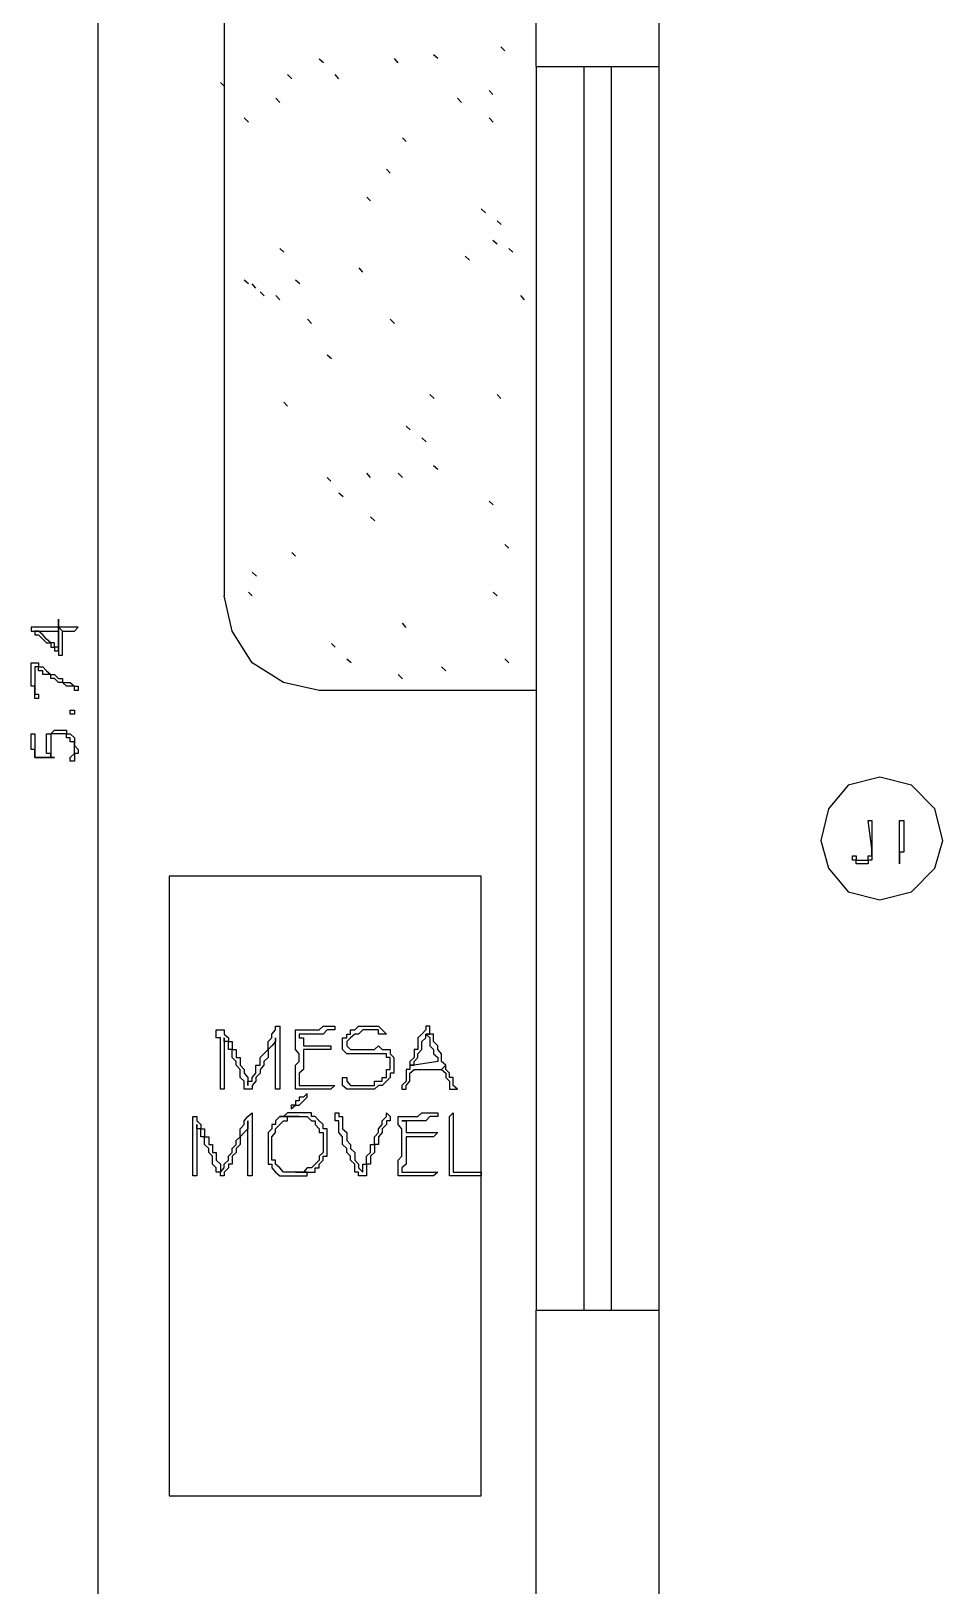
# Model space of a CAD drawing. Header units: millimetres. Extents: x -518.8 to -461.2, y 3.5 to 44.2.
# Drawn here: x -486.959 to -485.489, y 21.022 to 23.529 of the extents above; entities that cross this region are included whole.
import ezdxf

# ---------------------------------------------------------------- set-up
doc = ezdxf.new("R2010")
doc.units = ezdxf.units.MM
doc.header["$MEASUREMENT"] = 0
for name, color, linetype in [('10', 10, 'Continuous'), ('12', 12, 'Continuous'), ('151', 151, 'Continuous'), ('16', 16, 'Continuous'), ('8', 8, 'Continuous'), ('MYSOLIDS', 7, 'Continuous')]:
    doc.layers.add(name, color=color, linetype=linetype)

msp = doc.modelspace()

# ---------------------------------------------------------------- linework, layer by layer
at = {"layer": '10'}
for points in [[(-485.9474, 26.5458), (-485.9474, 23.4714)], [(-486.1451, 23.4714), (-486.1451, 25.3428)], [(-486.1451, 23.4714), (-485.9474, 23.4714)], [(-486.1451, 19.5879), (-486.1451, 21.4661)], [(-486.1451, 21.4661), (-485.9474, 21.4661)], [(-485.9474, 21.4661), (-485.9474, 17.8631)]]:
    msp.add_lwpolyline(points, dxfattribs=at)
at = {"layer": '12'}
msp.add_lwpolyline([(-485.4895, 22.2233), (-485.5023, 22.2744), (-485.5399, 22.3127), (-485.591, 22.3255), (-485.6421, 22.3127), (-485.6737, 22.2744), (-485.6865, 22.2233), (-485.6737, 22.1789), (-485.6421, 22.1406), (-485.591, 22.1278), (-485.5399, 22.1406), (-485.5023, 22.1789), (-485.4895, 22.2233)], dxfattribs=at)
at = {"layer": '151'}
for points in [[(-486.6481, 25.3428), (-486.6481, 22.618)], [(-486.1955, 23.4969), (-486.2023, 23.503)], [(-486.488, 23.4774), (-486.4948, 23.4834)], [(-486.3677, 23.4774), (-486.3737, 23.4842)], [(-486.3038, 23.4842), (-486.3105, 23.4902)], [(-486.6474, 23.4391), (-486.6542, 23.4458)], [(-486.5391, 23.4518), (-486.5459, 23.4586)], [(-486.4632, 23.4518), (-486.4692, 23.4586)], [(-486.5587, 23.4135), (-486.5647, 23.4203)], [(-486.2654, 23.4135), (-486.2722, 23.4203)], [(-486.2151, 23.4263), (-486.2211, 23.433)], [(-486.609, 23.3819), (-486.6158, 23.3887)], [(-486.2143, 23.3819), (-486.2211, 23.3887)], [(-486.3549, 23.3503), (-486.3609, 23.3563)], [(-486.3805, 23.2992), (-486.3865, 23.306)], [(-486.4121, 23.2548), (-486.4181, 23.2609)], [(-486.2271, 23.2353), (-486.2339, 23.2421)], [(-486.2015, 23.2165), (-486.2083, 23.2225)], [(-486.2083, 23.1849), (-486.2151, 23.1909)], [(-486.5519, 23.1721), (-486.5587, 23.1782)], [(-486.2527, 23.1594), (-486.2594, 23.1654)], [(-486.1827, 23.1721), (-486.1895, 23.1782)], [(-486.4248, 23.1398), (-486.4308, 23.1466)], [(-486.609, 23.121), (-486.6158, 23.127)], [(-486.597, 23.1142), (-486.603, 23.121)], [(-486.5263, 23.121), (-486.5331, 23.127)], [(-486.5835, 23.1015), (-486.5902, 23.1082)], [(-486.5587, 23.0954), (-486.5647, 23.1022)], [(-486.1639, 23.0954), (-486.1699, 23.1022)], [(-486.5075, 23.0571), (-486.5136, 23.0639)], [(-486.3737, 23.0571), (-486.3805, 23.0639)], [(-486.4752, 23), (-486.482, 23.006)], [(-486.3098, 22.936), (-486.3166, 22.9428)], [(-486.2023, 22.936), (-486.2083, 22.9428)], [(-486.5459, 22.924), (-486.5519, 22.93)], [(-486.3481, 22.8857), (-486.3549, 22.8917)], [(-486.3226, 22.8661), (-486.3293, 22.8729)], [(-486.4121, 22.809), (-486.4181, 22.8157)], [(-486.3609, 22.809), (-486.3677, 22.8157)], [(-486.3038, 22.8218), (-486.3105, 22.8278)], [(-486.476, 22.803), (-486.482, 22.809)], [(-486.4564, 22.7774), (-486.4632, 22.7834)], [(-486.2143, 22.7646), (-486.2211, 22.7706)], [(-486.4053, 22.7391), (-486.4121, 22.7451)], [(-486.1895, 22.6947), (-486.1955, 22.7007)], [(-486.5331, 22.6819), (-486.5391, 22.6879)], [(-486.5963, 22.6496), (-486.603, 22.6563)], [(-486.1451, 22.4654), (-486.4948, 22.4654), (-486.4948, 22.4654), (-486.5527, 22.4782), (-486.603, 22.5097), (-486.6354, 22.5609), (-486.6481, 22.618)], [(-486.603, 22.618), (-486.609, 22.624)], [(-486.2083, 22.618), (-486.2143, 22.624)], [(-486.3549, 22.5669), (-486.3609, 22.5736)], [(-486.4692, 22.5353), (-486.4752, 22.5413)], [(-486.4436, 22.5097), (-486.4504, 22.5157)], [(-486.1895, 22.5097), (-486.1955, 22.5165)], [(-486.3609, 22.4842), (-486.3677, 22.4909)], [(-486.291, 22.4969), (-486.2978, 22.5037)], [(-486.7369, 21.1669), (-486.2339, 21.1669), (-486.2339, 22.1661), (-486.7369, 22.1661), (-486.7369, 21.1669)]]:
    msp.add_lwpolyline(points, dxfattribs=at)
at = {"layer": '16'}
msp.add_lwpolyline([(-486.8519, 25.3939), (-486.8519, 19.5436)], dxfattribs=at)
at = {"layer": '8'}
for points in [[(-486.1451, 23.4714), (-486.1451, 21.4661)], [(-486.0684, 23.4714), (-486.0684, 21.4661)], [(-486.0241, 23.4714), (-486.0241, 21.4661)], [(-485.9474, 23.4714), (-485.9474, 21.4661)]]:
    msp.add_lwpolyline(points, dxfattribs=at)
at = {"layer": 'MYSOLIDS'}
for points in [[(-486.9594, 22.5676), (-486.9594, 22.5676), (-486.9594, 22.5609), (-486.9534, 22.5609), (-486.9534, 22.5609), (-486.9534, 22.5609), (-486.9474, 22.5609), (-486.9474, 22.5609), (-486.9406, 22.5609), (-486.9406, 22.5609), (-486.9346, 22.5609), (-486.9346, 22.5609), (-486.9278, 22.5609), (-486.9278, 22.5609), (-486.9218, 22.5609), (-486.9218, 22.5609), (-486.9151, 22.5609), (-486.9151, 22.5609), (-486.9151, 22.5609), (-486.9151, 22.5548), (-486.9151, 22.5481), (-486.9151, 22.5481), (-486.9151, 22.5421), (-486.9151, 22.5421), (-486.9151, 22.5421), (-486.9151, 22.5353), (-486.9151, 22.5353), (-486.9151, 22.5293), (-486.9151, 22.5293), (-486.9151, 22.5736), (-486.9151, 22.5804), (-486.9151, 22.5804), (-486.9151, 22.5804), (-486.9151, 22.5676), (-486.9218, 22.5676), (-486.9218, 22.5676), (-486.9278, 22.5676), (-486.9278, 22.5676), (-486.9346, 22.5676), (-486.9346, 22.5676), (-486.9406, 22.5676), (-486.9406, 22.5676), (-486.9474, 22.5676), (-486.9474, 22.5676), (-486.9534, 22.5676), (-486.9534, 22.5676), (-486.9594, 22.5676), (-486.9594, 22.5676), (-486.9594, 22.5676)], [(-486.9534, 22.5609), (-486.9534, 22.5548), (-486.9474, 22.5548), (-486.9474, 22.5548), (-486.9406, 22.5481), (-486.9406, 22.5481), (-486.9406, 22.5481), (-486.9346, 22.5421), (-486.9346, 22.5421), (-486.9278, 22.5421), (-486.9278, 22.5353), (-486.9278, 22.5353), (-486.9218, 22.5353), (-486.9218, 22.5293), (-486.9218, 22.5293), (-486.9151, 22.5293), (-486.9151, 22.5225), (-486.9151, 22.5225), (-486.9151, 22.5225), (-486.909, 22.5225), (-486.909, 22.5225), (-486.909, 22.5225), (-486.909, 22.5293), (-486.909, 22.5293), (-486.909, 22.5293), (-486.909, 22.5353), (-486.909, 22.5353), (-486.909, 22.5421), (-486.909, 22.5421), (-486.909, 22.5481), (-486.909, 22.5481), (-486.909, 22.5548), (-486.909, 22.5548), (-486.909, 22.5609), (-486.909, 22.5609), (-486.9151, 22.5676), (-486.9151, 22.5676), (-486.9151, 22.5736), (-486.9151, 22.5736), (-486.9151, 22.5736), (-486.9151, 22.5293), (-486.9151, 22.5293), (-486.9151, 22.5353), (-486.9218, 22.5353), (-486.9218, 22.5353), (-486.9218, 22.5421), (-486.9278, 22.5421), (-486.9278, 22.5421), (-486.9346, 22.5481), (-486.9346, 22.5481), (-486.9346, 22.5481), (-486.9406, 22.5548), (-486.9406, 22.5548), (-486.9406, 22.5548), (-486.9474, 22.5609), (-486.9474, 22.5609), (-486.9534, 22.5609), (-486.9534, 22.5609), (-486.9534, 22.5609)], [(-486.9151, 22.5736), (-486.9151, 22.5736), (-486.9151, 22.5736), (-486.9151, 22.5676), (-486.9151, 22.5676), (-486.9151, 22.5804), (-486.9151, 22.5804), (-486.9151, 22.5736), (-486.9151, 22.5736)], [(-486.9151, 22.5676), (-486.909, 22.5609), (-486.909, 22.5609), (-486.909, 22.5609), (-486.9023, 22.5609), (-486.8963, 22.5609), (-486.8963, 22.5609), (-486.8895, 22.5609), (-486.8895, 22.5609), (-486.8895, 22.5609), (-486.8835, 22.5676), (-486.8895, 22.5676), (-486.8895, 22.5676), (-486.8895, 22.5676), (-486.8895, 22.5676), (-486.8963, 22.5676), (-486.8963, 22.5676), (-486.9023, 22.5676), (-486.9023, 22.5676), (-486.909, 22.5676), (-486.9151, 22.5676), (-486.9151, 22.5676)], [(-486.9534, 22.4594), (-486.9534, 22.4594), (-486.9534, 22.4594), (-486.9534, 22.4594), (-486.9534, 22.4594), (-486.9474, 22.4594), (-486.9474, 22.4594), (-486.9474, 22.4594), (-486.9474, 22.4594), (-486.9474, 22.4526), (-486.9474, 22.4526), (-486.9474, 22.4526), (-486.9534, 22.4526), (-486.9534, 22.4526), (-486.9534, 22.4526), (-486.9534, 22.4594), (-486.9534, 22.4594), (-486.9534, 22.4654), (-486.9534, 22.4654), (-486.9534, 22.4721), (-486.9594, 22.4721), (-486.9594, 22.4782), (-486.9594, 22.4782), (-486.9594, 22.4849), (-486.9594, 22.4849), (-486.9594, 22.4909), (-486.9594, 22.4909), (-486.9594, 22.4969), (-486.9594, 22.4969), (-486.9594, 22.5037), (-486.9594, 22.5037), (-486.9594, 22.5037), (-486.9594, 22.5037), (-486.9594, 22.5097), (-486.9594, 22.5097), (-486.9534, 22.5097), (-486.9534, 22.5097), (-486.9534, 22.5097), (-486.9534, 22.5097), (-486.9474, 22.5097), (-486.9474, 22.5037), (-486.9406, 22.5037), (-486.9406, 22.5037), (-486.9346, 22.4969), (-486.9346, 22.4969), (-486.9346, 22.4969), (-486.9278, 22.4909), (-486.9278, 22.4909), (-486.9218, 22.4909), (-486.9218, 22.4909), (-486.9218, 22.4909), (-486.9151, 22.4849), (-486.9151, 22.4849), (-486.909, 22.4849), (-486.909, 22.4849), (-486.909, 22.4782), (-486.9023, 22.4782), (-486.9023, 22.4782), (-486.8963, 22.4782), (-486.8963, 22.4782), (-486.8895, 22.4721), (-486.8895, 22.4721), (-486.8895, 22.4721), (-486.8835, 22.4721), (-486.8835, 22.4721), (-486.8835, 22.4721), (-486.8835, 22.4721), (-486.8835, 22.4654), (-486.8835, 22.4654), (-486.8835, 22.4654), (-486.8835, 22.4654), (-486.8895, 22.4654), (-486.8895, 22.4721), (-486.8963, 22.4721), (-486.8963, 22.4721), (-486.8963, 22.4721), (-486.9023, 22.4721), (-486.9023, 22.4721), (-486.909, 22.4782), (-486.909, 22.4782), (-486.9151, 22.4782), (-486.9151, 22.4782), (-486.9218, 22.4849), (-486.9218, 22.4849), (-486.9278, 22.4849), (-486.9278, 22.4849), (-486.9278, 22.4909), (-486.9346, 22.4909), (-486.9346, 22.4909), (-486.9406, 22.4909), (-486.9406, 22.4969), (-486.9406, 22.4969), (-486.9474, 22.4969), (-486.9474, 22.5037), (-486.9534, 22.5037), (-486.9534, 22.5037), (-486.9534, 22.5037), (-486.9534, 22.4969), (-486.9534, 22.4969), (-486.9534, 22.4909), (-486.9534, 22.4909), (-486.9534, 22.4849), (-486.9534, 22.4849), (-486.9534, 22.4782), (-486.9534, 22.4782), (-486.9534, 22.4782), (-486.9534, 22.4721), (-486.9534, 22.4654), (-486.9534, 22.4654), (-486.9534, 22.4594), (-486.9534, 22.4594), (-486.9534, 22.4594), (-486.9534, 22.4594), (-486.9534, 22.4594)], [(-486.8895, 22.427), (-486.8895, 22.427), (-486.8895, 22.427), (-486.8895, 22.427), (-486.8895, 22.427), (-486.8963, 22.427), (-486.8963, 22.427), (-486.8963, 22.427), (-486.8963, 22.4338), (-486.8963, 22.4338), (-486.8963, 22.4338), (-486.8963, 22.4338), (-486.8963, 22.4338), (-486.8895, 22.4338), (-486.8895, 22.4338), (-486.8895, 22.427), (-486.8895, 22.427), (-486.8895, 22.427), (-486.8895, 22.427), (-486.8895, 22.427)], [(-486.9534, 22.3571), (-486.9474, 22.3571), (-486.9474, 22.3571), (-486.9474, 22.3571), (-486.9406, 22.3571), (-486.9346, 22.3571), (-486.9346, 22.3571), (-486.9278, 22.3571), (-486.9278, 22.3571), (-486.9278, 22.3639), (-486.9346, 22.3639), (-486.9346, 22.3699), (-486.9346, 22.3699), (-486.9346, 22.3699), (-486.9346, 22.3766), (-486.9346, 22.3766), (-486.9346, 22.3827), (-486.9346, 22.3827), (-486.9346, 22.3887), (-486.9346, 22.3887), (-486.9346, 22.3954), (-486.9278, 22.3954), (-486.9278, 22.3954), (-486.9278, 22.3954), (-486.9218, 22.4015), (-486.9218, 22.4015), (-486.9218, 22.4015), (-486.9151, 22.4015), (-486.9151, 22.4015), (-486.909, 22.4015), (-486.909, 22.4015), (-486.9023, 22.4015), (-486.9023, 22.4015), (-486.9023, 22.3954), (-486.8963, 22.3954), (-486.8963, 22.3954), (-486.8963, 22.3954), (-486.8895, 22.3887), (-486.8895, 22.3887), (-486.8895, 22.3827), (-486.8895, 22.3827), (-486.8895, 22.3766), (-486.8895, 22.3766), (-486.8835, 22.3699), (-486.8835, 22.3699), (-486.8835, 22.3639), (-486.8895, 22.3639), (-486.8895, 22.3571), (-486.8895, 22.3571), (-486.8895, 22.3571), (-486.8895, 22.3511), (-486.8963, 22.3511), (-486.8963, 22.3511), (-486.8963, 22.3511), (-486.8963, 22.3511), (-486.8963, 22.3511), (-486.8963, 22.3511), (-486.8963, 22.3571), (-486.8963, 22.3571), (-486.8963, 22.3571), (-486.8963, 22.3571), (-486.8963, 22.3571), (-486.8895, 22.3639), (-486.8895, 22.3639), (-486.8895, 22.3639), (-486.8895, 22.3699), (-486.8895, 22.3699), (-486.8895, 22.3766), (-486.8895, 22.3766), (-486.8895, 22.3827), (-486.8963, 22.3827), (-486.8963, 22.3827), (-486.8963, 22.3887), (-486.8963, 22.3887), (-486.9023, 22.3887), (-486.9023, 22.3954), (-486.9023, 22.3954), (-486.909, 22.3954), (-486.909, 22.3954), (-486.9151, 22.3954), (-486.9151, 22.3954), (-486.9218, 22.3954), (-486.9218, 22.3954), (-486.9278, 22.3954), (-486.9278, 22.3887), (-486.9278, 22.3887), (-486.9278, 22.3887), (-486.9278, 22.3827), (-486.9278, 22.3827), (-486.9278, 22.3766), (-486.9278, 22.3766), (-486.9278, 22.3699), (-486.9278, 22.3699), (-486.9278, 22.3699), (-486.9278, 22.3639), (-486.9278, 22.3639), (-486.9278, 22.3639), (-486.9278, 22.3571), (-486.9218, 22.3571), (-486.9218, 22.3571), (-486.9218, 22.3571), (-486.9218, 22.3571), (-486.9278, 22.3571), (-486.9278, 22.3571), (-486.9278, 22.3571), (-486.9346, 22.3571), (-486.9346, 22.3571), (-486.9406, 22.3571), (-486.9406, 22.3571), (-486.9474, 22.3571), (-486.9474, 22.3571), (-486.9534, 22.3571), (-486.9534, 22.3571), (-486.9534, 22.3571), (-486.9534, 22.3571), (-486.9534, 22.3571), (-486.9534, 22.3639), (-486.9534, 22.3639), (-486.9534, 22.3639), (-486.9534, 22.3699), (-486.9594, 22.3699), (-486.9594, 22.3766), (-486.9594, 22.3766), (-486.9594, 22.3827), (-486.9594, 22.3827), (-486.9594, 22.3887), (-486.9594, 22.3887), (-486.9594, 22.3954), (-486.9594, 22.3954), (-486.9594, 22.3954), (-486.9594, 22.3954), (-486.9594, 22.3954), (-486.9534, 22.3954), (-486.9534, 22.3954), (-486.9534, 22.3954), (-486.9534, 22.3954), (-486.9534, 22.3954), (-486.9534, 22.3954), (-486.9534, 22.3887), (-486.9534, 22.3827), (-486.9534, 22.3827), (-486.9534, 22.3766), (-486.9534, 22.3699), (-486.9534, 22.3699), (-486.9534, 22.3639), (-486.9534, 22.3639), (-486.9534, 22.3571), (-486.9534, 22.3571), (-486.9534, 22.3571), (-486.9534, 22.3571)], [(-485.6038, 22.2105), (-485.6098, 22.2556), (-485.6038, 22.2556), (-485.6038, 22.2556), (-485.6038, 22.2556), (-485.6038, 22.2556), (-485.6038, 22.2556), (-485.6038, 22.2556), (-485.6038, 22.2556), (-485.6038, 22.2556), (-485.6038, 22.2105), (-485.6038, 22.2045), (-485.6038, 22.2045), (-485.6038, 22.1985), (-485.6038, 22.1985), (-485.6038, 22.1985), (-485.6038, 22.1917), (-485.6038, 22.1917), (-485.6098, 22.1917), (-485.6098, 22.1857), (-485.6098, 22.1857), (-485.6098, 22.1857), (-485.6166, 22.1857), (-485.6226, 22.1857), (-485.6226, 22.1857), (-485.6226, 22.1857), (-485.6293, 22.1857), (-485.6293, 22.1857), (-485.6293, 22.1917), (-485.6354, 22.1917), (-485.6354, 22.1917), (-485.6354, 22.1985), (-485.6354, 22.1985), (-485.6354, 22.1985), (-485.6354, 22.1985), (-485.6354, 22.1985), (-485.6354, 22.1985), (-485.6293, 22.1985), (-485.6293, 22.1985), (-485.6293, 22.1985), (-485.6293, 22.1985), (-485.6293, 22.1917), (-485.6293, 22.1917), (-485.6293, 22.1917), (-485.6226, 22.1917), (-485.6226, 22.1917), (-485.6226, 22.1917), (-485.6166, 22.1917), (-485.6166, 22.1917), (-485.6166, 22.1917), (-485.6098, 22.1917), (-485.6098, 22.1985), (-485.6098, 22.1985), (-485.6038, 22.1985), (-485.6038, 22.2045), (-485.6038, 22.2045), (-485.6038, 22.2045), (-485.6038, 22.2045), (-485.6038, 22.2105), (-485.6038, 22.2105), (-485.6038, 22.2105), (-485.6038, 22.2105), (-485.6038, 22.2105)], [(-485.5594, 22.1917), (-485.5594, 22.1917), (-485.5594, 22.1977), (-485.5594, 22.1977), (-485.5594, 22.1977), (-485.5594, 22.2045), (-485.5594, 22.2045), (-485.5594, 22.2105), (-485.5594, 22.2105), (-485.5594, 22.2172), (-485.5594, 22.2233), (-485.5594, 22.2233), (-485.5594, 22.23), (-485.5594, 22.23), (-485.5594, 22.236), (-485.5594, 22.236), (-485.5594, 22.236), (-485.5594, 22.2428), (-485.5594, 22.2428), (-485.5594, 22.2488), (-485.5594, 22.2488), (-485.5594, 22.2556), (-485.5594, 22.2556), (-485.5594, 22.2556), (-485.5594, 22.2556), (-485.5594, 22.2556), (-485.5527, 22.2556), (-485.5527, 22.2556), (-485.5527, 22.2556), (-485.5527, 22.2488), (-485.5527, 22.2488), (-485.5527, 22.2428), (-485.5527, 22.2428), (-485.5527, 22.236), (-485.5527, 22.236), (-485.5527, 22.23), (-485.5527, 22.23), (-485.5527, 22.2233), (-485.5527, 22.2233), (-485.5527, 22.2172), (-485.5527, 22.2172), (-485.5527, 22.2105), (-485.5527, 22.2105), (-485.5527, 22.2045), (-485.5594, 22.2045), (-485.5594, 22.1977), (-485.5594, 22.1917), (-485.5594, 22.1917), (-485.5594, 22.1917), (-485.5594, 22.1917), (-485.5594, 22.1857), (-485.5594, 22.1857), (-485.5594, 22.1857), (-485.5594, 22.1857), (-485.5594, 22.1857), (-485.5594, 22.1857), (-485.5594, 22.1917), (-485.5594, 22.1917), (-485.5594, 22.1917), (-485.5594, 22.1917), (-485.5594, 22.1917)], [(-486.6481, 21.9052), (-486.6481, 21.9052), (-486.6481, 21.8992), (-486.6481, 21.8924), (-486.6481, 21.8864), (-486.6481, 21.8864), (-486.6481, 21.8797), (-486.6481, 21.8797), (-486.6481, 21.8736), (-486.6481, 21.8669), (-486.6481, 21.8609), (-486.6481, 21.8609), (-486.6481, 21.8541), (-486.6481, 21.8541), (-486.6481, 21.8481), (-486.6481, 21.8413), (-486.6481, 21.8353), (-486.6481, 21.8353), (-486.6481, 21.8285), (-486.6481, 21.8225), (-486.6481, 21.8225), (-486.6481, 21.8225), (-486.6542, 21.8225), (-486.6542, 21.8225), (-486.6542, 21.8225), (-486.6542, 21.8225), (-486.6542, 21.8285), (-486.6542, 21.8285), (-486.6542, 21.8285), (-486.6542, 21.8285), (-486.6542, 21.8353), (-486.6542, 21.8353), (-486.6542, 21.8413), (-486.6542, 21.8481), (-486.6542, 21.8541), (-486.6542, 21.8541), (-486.6542, 21.8609), (-486.6542, 21.8669), (-486.6542, 21.8736), (-486.6542, 21.8736), (-486.6542, 21.8797), (-486.6542, 21.8864), (-486.6542, 21.8924), (-486.6542, 21.8924), (-486.6542, 21.8992), (-486.6542, 21.9052), (-486.6609, 21.9052), (-486.6609, 21.9112), (-486.6609, 21.9112), (-486.6609, 21.918), (-486.6609, 21.918), (-486.6542, 21.918), (-486.6542, 21.918), (-486.6542, 21.918), (-486.6542, 21.918), (-486.6481, 21.918), (-486.6481, 21.918), (-486.6481, 21.9112), (-486.6414, 21.9052), (-486.6414, 21.9052), (-486.6414, 21.8992), (-486.6354, 21.8992), (-486.6354, 21.8992), (-486.6354, 21.8924), (-486.6354, 21.8864), (-486.6286, 21.8864), (-486.6286, 21.8797), (-486.6286, 21.8736), (-486.6226, 21.8736), (-486.6226, 21.8669), (-486.6226, 21.8609), (-486.6226, 21.8609), (-486.6158, 21.8541), (-486.6158, 21.8481), (-486.6158, 21.8481), (-486.6098, 21.8413), (-486.6098, 21.8353), (-486.6098, 21.8285), (-486.6098, 21.8285), (-486.6098, 21.8353), (-486.603, 21.8353), (-486.603, 21.8413), (-486.603, 21.8413), (-486.597, 21.8481), (-486.597, 21.8481), (-486.597, 21.8541), (-486.597, 21.8609), (-486.5902, 21.8609), (-486.5902, 21.8669), (-486.5902, 21.8736), (-486.5842, 21.8797), (-486.5842, 21.8797), (-486.5775, 21.8864), (-486.5775, 21.8924), (-486.5775, 21.8992), (-486.5714, 21.9052), (-486.5714, 21.9052), (-486.5714, 21.9112), (-486.5714, 21.9112), (-486.5654, 21.918), (-486.5654, 21.918), (-486.5654, 21.918), (-486.5654, 21.924), (-486.5654, 21.924), (-486.5587, 21.924), (-486.5587, 21.924), (-486.5587, 21.918), (-486.5587, 21.918), (-486.5587, 21.8285), (-486.5587, 21.8225), (-486.5587, 21.8225), (-486.5587, 21.8225), (-486.5587, 21.8225), (-486.5654, 21.8225), (-486.5654, 21.8225), (-486.5654, 21.8285), (-486.5654, 21.8285), (-486.5654, 21.9052), (-486.5654, 21.8992), (-486.5714, 21.8924), (-486.5714, 21.8924), (-486.5775, 21.8864), (-486.5775, 21.8797), (-486.5775, 21.8736), (-486.5842, 21.8669), (-486.5842, 21.8609), (-486.5842, 21.8609), (-486.5902, 21.8541), (-486.5902, 21.8541), (-486.5902, 21.8481), (-486.5902, 21.8481), (-486.597, 21.8413), (-486.597, 21.8413), (-486.597, 21.8353), (-486.597, 21.8353), (-486.603, 21.8285), (-486.603, 21.8225), (-486.6098, 21.8225), (-486.6098, 21.8225), (-486.6098, 21.8225), (-486.6098, 21.8225), (-486.6098, 21.8225), (-486.6158, 21.8225), (-486.6158, 21.8285), (-486.6158, 21.8353), (-486.6158, 21.8353), (-486.6158, 21.8353), (-486.6226, 21.8413), (-486.6226, 21.8481), (-486.6226, 21.8541), (-486.6286, 21.8609), (-486.6286, 21.8609), (-486.6286, 21.8669), (-486.6354, 21.8736), (-486.6354, 21.8736), (-486.6354, 21.8797), (-486.6354, 21.8864), (-486.6414, 21.8864), (-486.6414, 21.8924), (-486.6414, 21.8992), (-486.6481, 21.8992), (-486.6481, 21.9052), (-486.6481, 21.9052), (-486.6481, 21.9052), (-486.6481, 21.9052), (-486.6481, 21.9052), (-486.6481, 21.9052)], [(-486.5203, 21.8924), (-486.476, 21.8924), (-486.476, 21.8924), (-486.476, 21.8924), (-486.476, 21.8924), (-486.476, 21.8924), (-486.476, 21.8924), (-486.476, 21.8864), (-486.476, 21.8864), (-486.476, 21.8864), (-486.476, 21.8864), (-486.5203, 21.8864), (-486.5203, 21.8797), (-486.5203, 21.8797), (-486.5203, 21.8797), (-486.5203, 21.8797), (-486.5203, 21.8736), (-486.5203, 21.8669), (-486.5203, 21.8669), (-486.5203, 21.8609), (-486.5203, 21.8541), (-486.5203, 21.8541), (-486.5271, 21.8481), (-486.5271, 21.8413), (-486.5271, 21.8413), (-486.5271, 21.8353), (-486.5271, 21.8285), (-486.5271, 21.8285), (-486.5203, 21.8285), (-486.5143, 21.8285), (-486.5075, 21.8285), (-486.5075, 21.8285), (-486.5015, 21.8285), (-486.4948, 21.8285), (-486.4948, 21.8285), (-486.4887, 21.8285), (-486.482, 21.8285), (-486.482, 21.8285), (-486.476, 21.8285), (-486.476, 21.8285), (-486.4699, 21.8285), (-486.4699, 21.8285), (-486.4699, 21.8285), (-486.4699, 21.8285), (-486.4699, 21.8285), (-486.476, 21.8225), (-486.482, 21.8225), (-486.4887, 21.8225), (-486.4887, 21.8225), (-486.4948, 21.8225), (-486.4948, 21.8225), (-486.5015, 21.8225), (-486.5075, 21.8225), (-486.5143, 21.8225), (-486.5143, 21.8225), (-486.5203, 21.8225), (-486.5203, 21.8225), (-486.5271, 21.8225), (-486.5271, 21.8225), (-486.5331, 21.8225), (-486.5331, 21.8225), (-486.5331, 21.8285), (-486.5331, 21.8285), (-486.5331, 21.8285), (-486.5331, 21.8353), (-486.5331, 21.8353), (-486.5331, 21.8413), (-486.5331, 21.8481), (-486.5331, 21.8541), (-486.5331, 21.8541), (-486.5331, 21.8609), (-486.5271, 21.8669), (-486.5271, 21.8669), (-486.5271, 21.8736), (-486.5271, 21.8736), (-486.5271, 21.8797), (-486.5331, 21.8864), (-486.5331, 21.8924), (-486.5331, 21.8992), (-486.5331, 21.8992), (-486.5331, 21.9052), (-486.5331, 21.9112), (-486.5331, 21.9112), (-486.5331, 21.9112), (-486.5331, 21.9112), (-486.5331, 21.918), (-486.5331, 21.918), (-486.5271, 21.918), (-486.5271, 21.918), (-486.5203, 21.918), (-486.5143, 21.918), (-486.5143, 21.918), (-486.5143, 21.918), (-486.5075, 21.918), (-486.5015, 21.918), (-486.5015, 21.918), (-486.4948, 21.918), (-486.4887, 21.924), (-486.482, 21.924), (-486.482, 21.924), (-486.476, 21.924), (-486.476, 21.924), (-486.476, 21.924), (-486.4699, 21.924), (-486.4699, 21.924), (-486.4699, 21.918), (-486.4699, 21.918), (-486.4699, 21.918), (-486.4699, 21.918), (-486.476, 21.918), (-486.476, 21.918), (-486.482, 21.918), (-486.4887, 21.9112), (-486.4948, 21.9112), (-486.5015, 21.9112), (-486.5075, 21.9112), (-486.5143, 21.9112), (-486.5203, 21.9112), (-486.5203, 21.9112), (-486.5271, 21.9112), (-486.5271, 21.9052), (-486.5271, 21.9052), (-486.5203, 21.9052), (-486.5203, 21.8992), (-486.5203, 21.8924), (-486.5203, 21.8924), (-486.5203, 21.8924), (-486.5203, 21.8924), (-486.5203, 21.8924)], [(-486.3933, 21.9112), (-486.3933, 21.9112), (-486.3933, 21.9112), (-486.3933, 21.9112), (-486.3933, 21.9112), (-486.3993, 21.9112), (-486.3993, 21.918), (-486.406, 21.918), (-486.4121, 21.918), (-486.4121, 21.918), (-486.4188, 21.918), (-486.4248, 21.918), (-486.4248, 21.918), (-486.4316, 21.9112), (-486.4376, 21.9112), (-486.4376, 21.9112), (-486.4444, 21.9052), (-486.4444, 21.9052), (-486.4504, 21.8992), (-486.4504, 21.8992), (-486.4504, 21.8924), (-486.4504, 21.8924), (-486.4444, 21.8864), (-486.4444, 21.8864), (-486.4376, 21.8864), (-486.4376, 21.8864), (-486.4316, 21.8864), (-486.4316, 21.8864), (-486.4248, 21.8864), (-486.4188, 21.8864), (-486.4188, 21.8864), (-486.4121, 21.8864), (-486.406, 21.8864), (-486.3993, 21.8924), (-486.3993, 21.8924), (-486.3933, 21.8864), (-486.3865, 21.8864), (-486.3865, 21.8864), (-486.3805, 21.8864), (-486.3805, 21.8797), (-486.3805, 21.8797), (-486.3745, 21.8736), (-486.3745, 21.8736), (-486.3745, 21.8669), (-486.3745, 21.8609), (-486.3745, 21.8609), (-486.3745, 21.8541), (-486.3745, 21.8481), (-486.3805, 21.8481), (-486.3805, 21.8413), (-486.3805, 21.8413), (-486.3865, 21.8353), (-486.3865, 21.8353), (-486.3865, 21.8353), (-486.3933, 21.8285), (-486.3993, 21.8285), (-486.3993, 21.8285), (-486.406, 21.8225), (-486.4121, 21.8225), (-486.4121, 21.8225), (-486.4188, 21.8225), (-486.4248, 21.8225), (-486.4316, 21.8225), (-486.4316, 21.8225), (-486.4376, 21.8225), (-486.4376, 21.8225), (-486.4444, 21.8225), (-486.4504, 21.8225), (-486.4504, 21.8225), (-486.4572, 21.8285), (-486.4572, 21.8353), (-486.4572, 21.8353), (-486.4572, 21.8353), (-486.4572, 21.8413), (-486.4572, 21.8413), (-486.4572, 21.8413), (-486.4572, 21.8413), (-486.4504, 21.8413), (-486.4504, 21.8353), (-486.4504, 21.8353), (-486.4504, 21.8353), (-486.4504, 21.8353), (-486.4444, 21.8285), (-486.4444, 21.8285), (-486.4376, 21.8285), (-486.4316, 21.8285), (-486.4316, 21.8285), (-486.4248, 21.8285), (-486.4188, 21.8285), (-486.4188, 21.8285), (-486.4121, 21.8285), (-486.406, 21.8285), (-486.406, 21.8353), (-486.3993, 21.8353), (-486.3933, 21.8353), (-486.3933, 21.8353), (-486.3933, 21.8413), (-486.3865, 21.8413), (-486.3865, 21.8481), (-486.3865, 21.8541), (-486.3805, 21.8541), (-486.3805, 21.8609), (-486.3805, 21.8609), (-486.3805, 21.8669), (-486.3805, 21.8736), (-486.3865, 21.8736), (-486.3865, 21.8797), (-486.3865, 21.8797), (-486.3933, 21.8797), (-486.3993, 21.8797), (-486.3993, 21.8797), (-486.406, 21.8797), (-486.406, 21.8797), (-486.4121, 21.8797), (-486.4188, 21.8797), (-486.4248, 21.8797), (-486.4316, 21.8797), (-486.4316, 21.8797), (-486.4376, 21.8797), (-486.4444, 21.8797), (-486.4444, 21.8797), (-486.4504, 21.8797), (-486.4504, 21.8797), (-486.4572, 21.8864), (-486.4572, 21.8864), (-486.4572, 21.8924), (-486.4572, 21.8924), (-486.4572, 21.8992), (-486.4572, 21.9052), (-486.4504, 21.9052), (-486.4504, 21.9112), (-486.4444, 21.9112), (-486.4444, 21.918), (-486.4376, 21.918), (-486.4376, 21.918), (-486.4316, 21.924), (-486.4248, 21.924), (-486.4248, 21.924), (-486.4188, 21.924), (-486.4121, 21.924), (-486.4121, 21.924), (-486.406, 21.924), (-486.3993, 21.924), (-486.3993, 21.924), (-486.3933, 21.918), (-486.3933, 21.918), (-486.3865, 21.9112), (-486.3865, 21.9112), (-486.3865, 21.9112), (-486.3865, 21.9112), (-486.3933, 21.9112), (-486.3933, 21.9112), (-486.3933, 21.9112), (-486.3933, 21.9112), (-486.3933, 21.9112)], [(-486.3233, 21.924), (-486.3233, 21.924), (-486.3233, 21.924), (-486.3233, 21.918), (-486.3233, 21.918), (-486.3293, 21.9112), (-486.3293, 21.9112), (-486.3361, 21.9052), (-486.3361, 21.8992), (-486.3361, 21.8864), (-486.3421, 21.8864), (-486.3421, 21.8797), (-486.3421, 21.8797), (-486.3421, 21.8736), (-486.3489, 21.8669), (-486.3489, 21.8669), (-486.3489, 21.8609), (-486.3421, 21.8609), (-486.3421, 21.8669), (-486.3421, 21.8669), (-486.3361, 21.8736), (-486.3361, 21.8797), (-486.3361, 21.8797), (-486.3361, 21.8797), (-486.3293, 21.8864), (-486.3293, 21.8924), (-486.3293, 21.8924), (-486.3293, 21.8992), (-486.3233, 21.9052), (-486.3233, 21.9052), (-486.3233, 21.9112), (-486.3166, 21.9112), (-486.3166, 21.918), (-486.3166, 21.924), (-486.3233, 21.924), (-486.3233, 21.924)], [(-486.3166, 21.9112), (-486.3233, 21.9112), (-486.3233, 21.9112), (-486.3166, 21.9052), (-486.3166, 21.8992), (-486.3166, 21.8992), (-486.3166, 21.8924), (-486.3105, 21.8864), (-486.3105, 21.8864), (-486.3105, 21.8797), (-486.3105, 21.8797), (-486.3038, 21.8736), (-486.3038, 21.8669), (-486.3038, 21.8669), (-486.3421, 21.8609), (-486.3489, 21.8609), (-486.3489, 21.8541), (-486.3549, 21.8541), (-486.3549, 21.8481), (-486.3549, 21.8413), (-486.3549, 21.8413), (-486.3549, 21.8353), (-486.3617, 21.8285), (-486.3617, 21.8285), (-486.3617, 21.8285), (-486.3617, 21.8225), (-486.3549, 21.8225), (-486.3549, 21.8225), (-486.3549, 21.8225), (-486.3549, 21.8285), (-486.3489, 21.8353), (-486.3489, 21.8353), (-486.3489, 21.8413), (-486.3489, 21.8481), (-486.3489, 21.8481), (-486.3421, 21.8541), (-486.2978, 21.8541), (-486.291, 21.8609), (-486.291, 21.8609), (-486.2978, 21.8669), (-486.2978, 21.8736), (-486.2978, 21.8736), (-486.2978, 21.8797), (-486.3038, 21.8864), (-486.3038, 21.8864), (-486.3038, 21.8924), (-486.3038, 21.8924), (-486.3105, 21.8992), (-486.3105, 21.8992), (-486.3105, 21.8992), (-486.3105, 21.9052), (-486.3105, 21.9112), (-486.3166, 21.9112), (-486.3166, 21.9112)], [(-486.291, 21.8609), (-486.2978, 21.8541), (-486.2978, 21.8541), (-486.2978, 21.8541), (-486.291, 21.8481), (-486.291, 21.8413), (-486.291, 21.8413), (-486.285, 21.8353), (-486.285, 21.8285), (-486.285, 21.8225), (-486.279, 21.8225), (-486.279, 21.8225), (-486.279, 21.8225), (-486.2722, 21.8225), (-486.279, 21.8285), (-486.279, 21.8353), (-486.279, 21.8413), (-486.285, 21.8413), (-486.285, 21.8481), (-486.291, 21.8541), (-486.291, 21.8609), (-486.291, 21.8609)], [(-486.5143, 21.8157), (-486.5143, 21.8157), (-486.5203, 21.8097), (-486.5203, 21.8097), (-486.5271, 21.8097), (-486.5271, 21.8037), (-486.5331, 21.8037), (-486.5331, 21.7969), (-486.5399, 21.7969), (-486.5399, 21.7969), (-486.5399, 21.7909), (-486.5399, 21.7909), (-486.5399, 21.7909), (-486.5331, 21.7969), (-486.5331, 21.7969), (-486.5271, 21.7969), (-486.5203, 21.8037), (-486.5203, 21.8037), (-486.5203, 21.8037), (-486.5143, 21.8097), (-486.5143, 21.8097), (-486.5143, 21.8097), (-486.5143, 21.8157), (-486.5143, 21.8157), (-486.5143, 21.8157)], [(-486.6925, 21.7654), (-486.6925, 21.7654), (-486.6925, 21.7586), (-486.6925, 21.7526), (-486.6925, 21.7458), (-486.6925, 21.7458), (-486.6925, 21.7398), (-486.6925, 21.7398), (-486.6925, 21.733), (-486.6925, 21.727), (-486.6925, 21.7203), (-486.6925, 21.7203), (-486.6925, 21.7142), (-486.6925, 21.7142), (-486.6925, 21.7082), (-486.6925, 21.7015), (-486.6925, 21.6954), (-486.6925, 21.6954), (-486.6925, 21.6887), (-486.6925, 21.6827), (-486.6925, 21.6827), (-486.6925, 21.6827), (-486.6985, 21.6827), (-486.6985, 21.6827), (-486.6985, 21.6827), (-486.6985, 21.6827), (-486.6985, 21.6887), (-486.6985, 21.6887), (-486.6985, 21.6887), (-486.6985, 21.6887), (-486.6985, 21.6954), (-486.6985, 21.6954), (-486.6985, 21.7015), (-486.6985, 21.7082), (-486.6985, 21.7142), (-486.6985, 21.7142), (-486.6985, 21.7203), (-486.6985, 21.727), (-486.6985, 21.733), (-486.6985, 21.733), (-486.6985, 21.7398), (-486.6985, 21.7458), (-486.6985, 21.7526), (-486.6985, 21.7526), (-486.6985, 21.7586), (-486.6985, 21.7654), (-486.6985, 21.7654), (-486.6985, 21.7714), (-486.6985, 21.7714), (-486.6985, 21.7782), (-486.6985, 21.7782), (-486.6985, 21.7782), (-486.6985, 21.7782), (-486.6985, 21.7782), (-486.6985, 21.7782), (-486.6925, 21.7782), (-486.6925, 21.7782), (-486.6925, 21.7714), (-486.6857, 21.7654), (-486.6857, 21.7654), (-486.6857, 21.7586), (-486.6797, 21.7586), (-486.6797, 21.7586), (-486.6797, 21.7526), (-486.6797, 21.7458), (-486.673, 21.7458), (-486.673, 21.7398), (-486.673, 21.733), (-486.6669, 21.733), (-486.6669, 21.727), (-486.6669, 21.7203), (-486.6609, 21.7203), (-486.6609, 21.7142), (-486.6609, 21.7082), (-486.6609, 21.7082), (-486.6542, 21.7015), (-486.6542, 21.6954), (-486.6542, 21.6887), (-486.6542, 21.6887), (-486.6481, 21.6954), (-486.6481, 21.6954), (-486.6481, 21.7015), (-486.6481, 21.7015), (-486.6414, 21.7082), (-486.6414, 21.7082), (-486.6414, 21.7142), (-486.6354, 21.7203), (-486.6354, 21.7203), (-486.6354, 21.727), (-486.6286, 21.733), (-486.6286, 21.7398), (-486.6286, 21.7398), (-486.6226, 21.7458), (-486.6226, 21.7526), (-486.6226, 21.7586), (-486.6158, 21.7654), (-486.6158, 21.7654), (-486.6158, 21.7714), (-486.6158, 21.7714), (-486.6098, 21.7782), (-486.6098, 21.7782), (-486.6098, 21.7782), (-486.603, 21.7842), (-486.603, 21.7842), (-486.603, 21.7842), (-486.603, 21.7842), (-486.603, 21.7782), (-486.603, 21.7782), (-486.603, 21.6887), (-486.603, 21.6827), (-486.603, 21.6827), (-486.603, 21.6827), (-486.603, 21.6827), (-486.6098, 21.6827), (-486.6098, 21.6827), (-486.6098, 21.6887), (-486.6098, 21.6887), (-486.6098, 21.7714), (-486.6098, 21.7586), (-486.6158, 21.7526), (-486.6158, 21.7526), (-486.6226, 21.7458), (-486.6226, 21.7398), (-486.6226, 21.733), (-486.6286, 21.727), (-486.6286, 21.727), (-486.6286, 21.7203), (-486.6354, 21.7142), (-486.6354, 21.7142), (-486.6354, 21.7082), (-486.6354, 21.7082), (-486.6354, 21.7015), (-486.6414, 21.7015), (-486.6414, 21.6954), (-486.6414, 21.6954), (-486.6481, 21.6887), (-486.6481, 21.6827), (-486.6481, 21.6827), (-486.6542, 21.6827), (-486.6542, 21.6827), (-486.6542, 21.6827), (-486.6542, 21.6827), (-486.6542, 21.6887), (-486.6609, 21.6887), (-486.6609, 21.6954), (-486.6609, 21.6954), (-486.6609, 21.6954), (-486.6669, 21.7015), (-486.6669, 21.7082), (-486.6669, 21.7142), (-486.673, 21.7203), (-486.673, 21.7203), (-486.673, 21.727), (-486.6797, 21.733), (-486.6797, 21.733), (-486.6797, 21.7398), (-486.6797, 21.7458), (-486.6857, 21.7458), (-486.6857, 21.7526), (-486.6857, 21.7586), (-486.6925, 21.7586), (-486.6925, 21.7654), (-486.6925, 21.7654), (-486.6925, 21.7654), (-486.6925, 21.7654), (-486.6925, 21.7654), (-486.6925, 21.7654)], [(-486.5587, 21.7782), (-486.5587, 21.7782), (-486.5654, 21.7714), (-486.5654, 21.7714), (-486.5654, 21.7654), (-486.5714, 21.7654), (-486.5714, 21.7586), (-486.5714, 21.7586), (-486.5775, 21.7526), (-486.5775, 21.7458), (-486.5775, 21.7458), (-486.5775, 21.7398), (-486.5775, 21.733), (-486.5775, 21.727), (-486.5775, 21.727), (-486.5775, 21.7203), (-486.5775, 21.7142), (-486.5775, 21.7142), (-486.5775, 21.7082), (-486.5775, 21.7015), (-486.5714, 21.7015), (-486.5714, 21.6954), (-486.5714, 21.6954), (-486.5654, 21.6887), (-486.5654, 21.6887), (-486.5587, 21.6827), (-486.5527, 21.6827), (-486.5527, 21.6827), (-486.5459, 21.6827), (-486.5399, 21.6827), (-486.5399, 21.6827), (-486.5331, 21.6827), (-486.5331, 21.6827), (-486.5271, 21.6827), (-486.5203, 21.6827), (-486.5143, 21.6827), (-486.5143, 21.6827), (-486.5143, 21.6887), (-486.5331, 21.6887), (-486.5399, 21.6887), (-486.5459, 21.6887), (-486.5459, 21.6887), (-486.5527, 21.6887), (-486.5587, 21.6954), (-486.5587, 21.6954), (-486.5654, 21.7015), (-486.5654, 21.7015), (-486.5654, 21.7015), (-486.5654, 21.7082), (-486.5714, 21.7082), (-486.5714, 21.7142), (-486.5714, 21.7203), (-486.5714, 21.7203), (-486.5714, 21.727), (-486.5714, 21.727), (-486.5714, 21.733), (-486.5714, 21.7398), (-486.5714, 21.7458), (-486.5714, 21.7458), (-486.5654, 21.7526), (-486.5654, 21.7586), (-486.5654, 21.7586), (-486.5587, 21.7654), (-486.5587, 21.7654), (-486.5527, 21.7714), (-486.5527, 21.7714), (-486.5459, 21.7714), (-486.5459, 21.7782), (-486.5399, 21.7782), (-486.5331, 21.7782), (-486.5271, 21.7782), (-486.5587, 21.7782), (-486.5587, 21.7782)], [(-486.5271, 21.7842), (-486.5271, 21.7842), (-486.5331, 21.7842), (-486.5399, 21.7842), (-486.5459, 21.7842), (-486.5459, 21.7842), (-486.5527, 21.7782), (-486.5587, 21.7782), (-486.5271, 21.7782), (-486.5271, 21.7782), (-486.5271, 21.7782), (-486.5203, 21.7782), (-486.5143, 21.7782), (-486.5075, 21.7714), (-486.5075, 21.7714), (-486.5015, 21.7714), (-486.5015, 21.7654), (-486.5015, 21.7654), (-486.4948, 21.7586), (-486.4948, 21.7586), (-486.4948, 21.7526), (-486.4887, 21.7526), (-486.4887, 21.7458), (-486.4887, 21.7398), (-486.4887, 21.733), (-486.4887, 21.733), (-486.4887, 21.733), (-486.4887, 21.727), (-486.4887, 21.7203), (-486.4948, 21.7142), (-486.4948, 21.7142), (-486.4948, 21.7142), (-486.4948, 21.7082), (-486.5015, 21.7015), (-486.5015, 21.7015), (-486.5075, 21.6954), (-486.5143, 21.6954), (-486.5143, 21.6954), (-486.5203, 21.6887), (-486.5203, 21.6887), (-486.5271, 21.6887), (-486.5331, 21.6887), (-486.5331, 21.6887), (-486.5143, 21.6887), (-486.5075, 21.6887), (-486.5015, 21.6887), (-486.5015, 21.6954), (-486.5015, 21.6954), (-486.4948, 21.6954), (-486.4948, 21.7015), (-486.4887, 21.7082), (-486.4887, 21.7082), (-486.4887, 21.7142), (-486.482, 21.7142), (-486.482, 21.7203), (-486.482, 21.727), (-486.482, 21.727), (-486.482, 21.733), (-486.482, 21.7398), (-486.482, 21.7398), (-486.482, 21.7458), (-486.482, 21.7458), (-486.482, 21.7526), (-486.482, 21.7586), (-486.4887, 21.7586), (-486.4887, 21.7654), (-486.4887, 21.7654), (-486.4948, 21.7714), (-486.4948, 21.7714), (-486.5015, 21.7782), (-486.5015, 21.7782), (-486.5075, 21.7782), (-486.5075, 21.7842), (-486.5143, 21.7842), (-486.5203, 21.7842), (-486.5271, 21.7842), (-486.5271, 21.7842), (-486.5271, 21.7842)], [(-486.4248, 21.6887), (-486.4248, 21.6954), (-486.4248, 21.7015), (-486.4188, 21.7015), (-486.4188, 21.7082), (-486.4188, 21.7142), (-486.4188, 21.7142), (-486.4121, 21.7203), (-486.4121, 21.727), (-486.4121, 21.727), (-486.4121, 21.733), (-486.406, 21.733), (-486.406, 21.7398), (-486.406, 21.7458), (-486.406, 21.7458), (-486.3993, 21.7526), (-486.3993, 21.7586), (-486.3993, 21.7586), (-486.3933, 21.7654), (-486.3933, 21.7714), (-486.3933, 21.7714), (-486.3933, 21.7714), (-486.3865, 21.7782), (-486.3865, 21.7842), (-486.3865, 21.7842), (-486.3805, 21.7782), (-486.3805, 21.7782), (-486.3805, 21.7782), (-486.3805, 21.7782), (-486.3805, 21.7782), (-486.3805, 21.7714), (-486.3865, 21.7714), (-486.3865, 21.7654), (-486.3933, 21.7586), (-486.3933, 21.7526), (-486.3933, 21.7526), (-486.3993, 21.7458), (-486.3993, 21.7398), (-486.3993, 21.7398), (-486.3993, 21.733), (-486.406, 21.733), (-486.406, 21.727), (-486.406, 21.7203), (-486.406, 21.7203), (-486.4121, 21.7142), (-486.4121, 21.7082), (-486.4121, 21.7015), (-486.4188, 21.7015), (-486.4188, 21.6954), (-486.4188, 21.6887), (-486.4188, 21.6887), (-486.4188, 21.6827), (-486.4188, 21.6827), (-486.4188, 21.6827), (-486.4248, 21.6827), (-486.4248, 21.6827), (-486.4248, 21.6827), (-486.4248, 21.6827), (-486.4316, 21.6827), (-486.4316, 21.6827), (-486.4316, 21.6887), (-486.4376, 21.6887), (-486.4376, 21.6954), (-486.4376, 21.7015), (-486.4376, 21.7015), (-486.4444, 21.7082), (-486.4444, 21.7082), (-486.4444, 21.7142), (-486.4504, 21.7203), (-486.4504, 21.7203), (-486.4504, 21.727), (-486.4504, 21.727), (-486.4572, 21.733), (-486.4572, 21.7398), (-486.4572, 21.7398), (-486.4572, 21.7458), (-486.4632, 21.7526), (-486.4632, 21.7586), (-486.4632, 21.7586), (-486.4632, 21.7654), (-486.4632, 21.7654), (-486.4632, 21.7714), (-486.4692, 21.7714), (-486.4692, 21.7782), (-486.4692, 21.7782), (-486.4692, 21.7842), (-486.4692, 21.7842), (-486.4632, 21.7842), (-486.4632, 21.7842), (-486.4632, 21.7782), (-486.4572, 21.7782), (-486.4572, 21.7782), (-486.4572, 21.7714), (-486.4572, 21.7714), (-486.4572, 21.7654), (-486.4572, 21.7586), (-486.4504, 21.7526), (-486.4504, 21.7526), (-486.4504, 21.7458), (-486.4504, 21.7398), (-486.4504, 21.7398), (-486.4444, 21.733), (-486.4444, 21.727), (-486.4444, 21.727), (-486.4376, 21.7203), (-486.4376, 21.7142), (-486.4376, 21.7142), (-486.4376, 21.7082), (-486.4316, 21.7015), (-486.4316, 21.7015), (-486.4316, 21.6954), (-486.4248, 21.6887), (-486.4248, 21.6887), (-486.4248, 21.6887), (-486.4248, 21.6887), (-486.4248, 21.6887)], [(-486.3549, 21.7526), (-486.3105, 21.7526), (-486.3105, 21.7526), (-486.3105, 21.7526), (-486.3105, 21.7526), (-486.3038, 21.7526), (-486.3038, 21.7526), (-486.3105, 21.7458), (-486.3105, 21.7458), (-486.3105, 21.7458), (-486.3105, 21.7458), (-486.3549, 21.7458), (-486.3549, 21.7398), (-486.3549, 21.7398), (-486.3549, 21.7398), (-486.3549, 21.7398), (-486.3549, 21.733), (-486.3549, 21.727), (-486.3549, 21.727), (-486.3549, 21.7203), (-486.3549, 21.7203), (-486.3549, 21.7142), (-486.3549, 21.7082), (-486.3549, 21.7082), (-486.3549, 21.7015), (-486.3617, 21.6954), (-486.3617, 21.6887), (-486.3617, 21.6887), (-486.3549, 21.6887), (-486.3489, 21.6887), (-486.3421, 21.6887), (-486.3421, 21.6887), (-486.3361, 21.6887), (-486.3293, 21.6887), (-486.3293, 21.6887), (-486.3233, 21.6887), (-486.3166, 21.6887), (-486.3166, 21.6887), (-486.3105, 21.6887), (-486.3105, 21.6887), (-486.3038, 21.6887), (-486.3038, 21.6887), (-486.3038, 21.6887), (-486.3038, 21.6887), (-486.3038, 21.6887), (-486.3105, 21.6827), (-486.3166, 21.6827), (-486.3166, 21.6827), (-486.3233, 21.6827), (-486.3233, 21.6827), (-486.3293, 21.6827), (-486.3361, 21.6827), (-486.3421, 21.6827), (-486.3421, 21.6827), (-486.3489, 21.6827), (-486.3549, 21.6827), (-486.3549, 21.6827), (-486.3617, 21.6827), (-486.3617, 21.6827), (-486.3677, 21.6827), (-486.3677, 21.6827), (-486.3677, 21.6887), (-486.3677, 21.6887), (-486.3677, 21.6887), (-486.3677, 21.6954), (-486.3677, 21.6954), (-486.3677, 21.7015), (-486.3677, 21.7082), (-486.3617, 21.7142), (-486.3617, 21.7142), (-486.3617, 21.7203), (-486.3617, 21.727), (-486.3617, 21.727), (-486.3617, 21.733), (-486.3617, 21.733), (-486.3617, 21.7398), (-486.3617, 21.7458), (-486.3617, 21.7526), (-486.3617, 21.7586), (-486.3617, 21.7586), (-486.3677, 21.7654), (-486.3677, 21.7714), (-486.3677, 21.7714), (-486.3677, 21.7782), (-486.3677, 21.7782), (-486.3677, 21.7782), (-486.3677, 21.7782), (-486.3617, 21.7782), (-486.3617, 21.7782), (-486.3549, 21.7782), (-486.3489, 21.7782), (-486.3421, 21.7782), (-486.3421, 21.7782), (-486.3421, 21.7782), (-486.3361, 21.7782), (-486.3361, 21.7782), (-486.3293, 21.7842), (-486.3233, 21.7842), (-486.3166, 21.7842), (-486.3166, 21.7842), (-486.3105, 21.7842), (-486.3105, 21.7842), (-486.3105, 21.7842), (-486.3038, 21.7842), (-486.3038, 21.7842), (-486.3038, 21.7782), (-486.3038, 21.7782), (-486.3038, 21.7782), (-486.3038, 21.7782), (-486.3105, 21.7782), (-486.3105, 21.7782), (-486.3166, 21.7782), (-486.3233, 21.7714), (-486.3293, 21.7714), (-486.3361, 21.7714), (-486.3421, 21.7714), (-486.3489, 21.7714), (-486.3489, 21.7714), (-486.3549, 21.7714), (-486.3617, 21.7714), (-486.3549, 21.7714), (-486.3549, 21.7654), (-486.3549, 21.7654), (-486.3549, 21.7586), (-486.3549, 21.7526), (-486.3549, 21.7526), (-486.3549, 21.7526), (-486.3549, 21.7526), (-486.3549, 21.7526)], [(-486.279, 21.6887), (-486.2722, 21.6887), (-486.2662, 21.6887), (-486.2662, 21.6887), (-486.2594, 21.6887), (-486.2534, 21.6887), (-486.2534, 21.6887), (-486.2466, 21.6887), (-486.2406, 21.6887), (-486.2339, 21.6887), (-486.2339, 21.6887), (-486.2339, 21.6887), (-486.2339, 21.6887), (-486.2339, 21.6887), (-486.2339, 21.6887), (-486.2339, 21.6827), (-486.2339, 21.6827), (-486.2406, 21.6827), (-486.2466, 21.6827), (-486.2466, 21.6827), (-486.2466, 21.6827), (-486.2534, 21.6827), (-486.2594, 21.6827), (-486.2662, 21.6827), (-486.2662, 21.6827), (-486.2722, 21.6827), (-486.279, 21.6827), (-486.279, 21.6827), (-486.279, 21.6827), (-486.285, 21.6827), (-486.285, 21.6827), (-486.285, 21.6887), (-486.285, 21.6887), (-486.285, 21.6887), (-486.285, 21.6887), (-486.285, 21.6954), (-486.285, 21.7015), (-486.285, 21.7015), (-486.285, 21.7082), (-486.285, 21.7142), (-486.285, 21.7203), (-486.285, 21.7203), (-486.285, 21.727), (-486.285, 21.733), (-486.285, 21.7398), (-486.285, 21.7398), (-486.285, 21.7458), (-486.285, 21.7458), (-486.285, 21.7526), (-486.285, 21.7586), (-486.285, 21.7586), (-486.285, 21.7654), (-486.285, 21.7714), (-486.285, 21.7782), (-486.285, 21.7782), (-486.285, 21.7782), (-486.285, 21.7782), (-486.279, 21.7842), (-486.279, 21.7842), (-486.279, 21.7782), (-486.279, 21.7782), (-486.279, 21.7782), (-486.279, 21.7782), (-486.279, 21.7782), (-486.279, 21.7714), (-486.279, 21.7654), (-486.279, 21.7586), (-486.279, 21.7586), (-486.279, 21.7526), (-486.279, 21.7458), (-486.279, 21.7458), (-486.279, 21.7398), (-486.279, 21.733), (-486.279, 21.727), (-486.279, 21.727), (-486.279, 21.7203), (-486.279, 21.7203), (-486.279, 21.7142), (-486.279, 21.7082), (-486.279, 21.7082), (-486.279, 21.7015), (-486.279, 21.7015), (-486.279, 21.6954), (-486.279, 21.6887), (-486.279, 21.6887), (-486.279, 21.6887), (-486.279, 21.6887), (-486.279, 21.6887)]]:
    msp.add_lwpolyline(points, dxfattribs=at)

doc.saveas('drawing.dxf')
